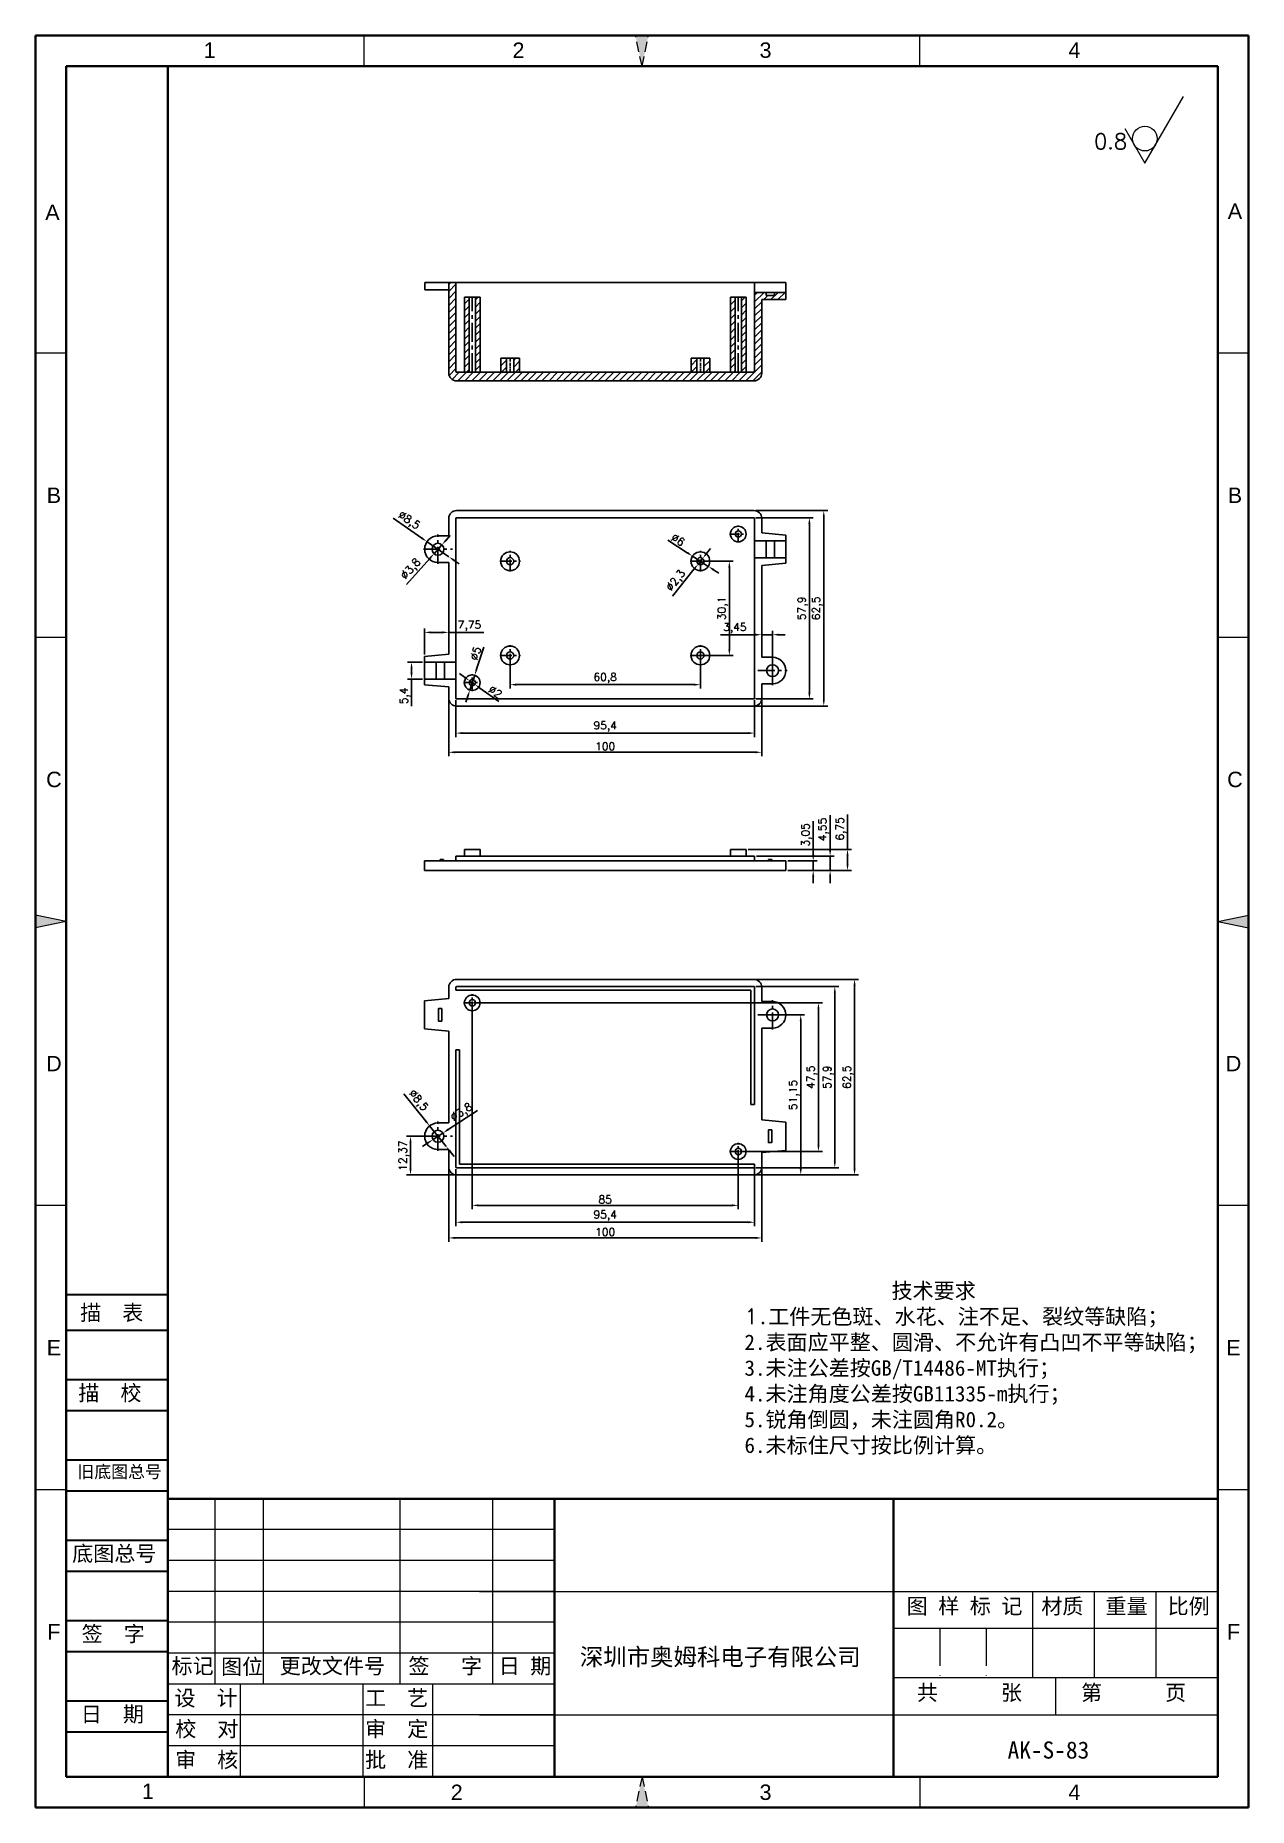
# Model space of a CAD drawing. Header units: millimetres. Extents: x 19115 to 19503, y -471 to 95.
import ezdxf
from ezdxf.enums import TextEntityAlignment as Align

# ---------------------------------------------------------------- set-up
doc = ezdxf.new("R2010")
doc.units = ezdxf.units.MM
for name, pattern in [('ACAD_ISO10W100', [18, 12, -3, 0, -3]), ('CENTER', [50.8, 31.75, -6.35, 6.35, -6.35]), ('HIDDEN2', [4.7625, 3.175, -1.5875])]:
    doc.linetypes.add(name, pattern=pattern)
for name, color, linetype, lineweight in [('dim', 82, 'Continuous', 9), ('图层1', 7, 'ACAD_ISO10W100', 15), ('图层2', 7, 'Continuous', 30), ('图层3', 7, 'Continuous', 15), ('图层4', 7, 'Continuous', 40), ('图层5', 7, 'HIDDEN2', 15), ('细实线', 3, 'Continuous', 18)]:
    doc.layers.add(name, color=color, linetype=linetype, lineweight=lineweight)
doc.layers.add('尺寸线', color=7, linetype='Continuous')
doc.styles.get("Standard").update_dxf_attribs({"font": 'txt', "bigfont": 'gbcbig.shx'})
doc.styles.add('样式 3', font='arial.ttf', dxfattribs={"height": 3.8})
doc.dimstyles.new('ISO-25', dxfattribs={"dimtxt": 2.5, "dimasz": 2.5, "dimexe": 1.25, "dimexo": 0.625, "dimtad": 1, "dimtxsty": 'Standard', "dimcen": 2.5, "dimadec": 0, "dimazin": 0, "dimtfac": 1, "dimtmove": 0, "dimatfit": 3, "dimfxl": 1, "dimarcsym": 0})

# ---------------------------------------------------------------- blocks, each defined once
blk = doc.blocks.new('*D1297')
at = {"layer": 'Defpoints', "color": 0}
for p in [(19254.82, -214.14), (19339.82, -261.64), (19254.82, -278.85)]:
    blk.add_point(p, dxfattribs=at)
at = {"layer": 'dim', "color": 0, "lineweight": -2}
for p, q in [((19254.82, -214.77), (19254.82, -280.1)), ((19339.82, -262.27), (19339.82, -280.1)), ((19337.82, -278.85), (19256.82, -278.85))]:
    blk.add_line(p, q, dxfattribs=at)
at = {"layer": 'dim', "color": 0}
for points in [[(19256.82, -278.52), (19256.82, -279.18), (19254.82, -278.85)], [(19337.82, -278.52), (19337.82, -279.18), (19339.82, -278.85)]]:
    blk.add_solid(points, dxfattribs=at)
at = {"layer": 'dim', "color": 0, "insert": (19297.32, -276.98), "char_height": 2.5, "attachment_point": 5}
blk.add_mtext('85', dxfattribs=at)
blk = doc.blocks.new('*D1298')
at = {"layer": 'Defpoints', "color": 0}
for p in [(19345.02, -265.69), (19249.62, -266.64), (19249.62, -284.24)]:
    blk.add_point(p, dxfattribs=at)
at = {"layer": 'dim', "color": 0, "lineweight": -2}
for p, q in [((19249.62, -267.27), (19249.62, -285.49)), ((19345.02, -266.32), (19345.02, -285.49)), ((19343.02, -284.24), (19251.62, -284.24))]:
    blk.add_line(p, q, dxfattribs=at)
at = {"layer": 'dim', "color": 0}
for points in [[(19251.62, -283.91), (19251.62, -284.58), (19249.62, -284.24)], [(19343.02, -283.91), (19343.02, -284.58), (19345.02, -284.24)]]:
    blk.add_solid(points, dxfattribs=at)
at = {"layer": 'dim', "color": 0, "insert": (19297.32, -282.16), "char_height": 2.5, "attachment_point": 5}
blk.add_mtext('95,4', dxfattribs=at)
blk = doc.blocks.new('*D1299')
at = {"layer": 'Defpoints', "color": 0}
for p in [(19247.32, -266.64), (19347.32, -266.64), (19347.32, -289.25)]:
    blk.add_point(p, dxfattribs=at)
at = {"layer": 'dim', "color": 0, "lineweight": -2}
for p, q in [((19247.32, -267.27), (19247.32, -290.5)), ((19347.32, -267.27), (19347.32, -290.5)), ((19249.32, -289.25), (19345.32, -289.25))]:
    blk.add_line(p, q, dxfattribs=at)
at = {"layer": 'dim', "color": 0}
for points in [[(19249.32, -288.92), (19249.32, -289.59), (19247.32, -289.25)], [(19345.32, -288.92), (19345.32, -289.59), (19347.32, -289.25)]]:
    blk.add_solid(points, dxfattribs=at)
at = {"layer": 'dim', "color": 0, "insert": (19297.32, -287.38), "char_height": 2.5, "attachment_point": 5}
blk.add_mtext('100', dxfattribs=at)
blk = doc.blocks.new('*D1300')
at = {"layer": 'Defpoints', "color": 0}
for p in [(19254.82, -214.14), (19365.45, -214.14), (19339.82, -261.64)]:
    blk.add_point(p, dxfattribs=at)
at = {"layer": 'dim', "color": 0, "lineweight": -2}
for p, q in [((19255.45, -214.14), (19366.7, -214.14)), ((19365.45, -259.64), (19365.45, -216.14)), ((19340.45, -261.64), (19366.7, -261.64))]:
    blk.add_line(p, q, dxfattribs=at)
at = {"layer": 'dim', "color": 0}
for points in [[(19365.11, -216.14), (19365.78, -216.14), (19365.45, -214.14)], [(19365.11, -259.64), (19365.78, -259.64), (19365.45, -261.64)]]:
    blk.add_solid(points, dxfattribs=at)
at = {"layer": 'dim', "color": 0, "insert": (19363.36, -237.89), "char_height": 2.5, "attachment_point": 5, "rotation": 90}
blk.add_mtext('47,5', dxfattribs=at)
blk = doc.blocks.new('*D1301')
at = {"layer": 'Defpoints', "color": 0}
for p in [(19344.82, -208.94), (19370.67, -208.94), (19344.82, -266.84)]:
    blk.add_point(p, dxfattribs=at)
at = {"layer": 'dim', "color": 0, "lineweight": -2}
for p, q in [((19345.45, -208.94), (19371.92, -208.94)), ((19370.67, -264.84), (19370.67, -210.94)), ((19345.45, -266.84), (19371.92, -266.84))]:
    blk.add_line(p, q, dxfattribs=at)
at = {"layer": 'dim', "color": 0}
for points in [[(19370.34, -210.94), (19371, -210.94), (19370.67, -208.94)], [(19370.34, -264.84), (19371, -264.84), (19370.67, -266.84)]]:
    blk.add_solid(points, dxfattribs=at)
at = {"layer": 'dim', "color": 0, "insert": (19368.59, -237.89), "char_height": 2.5, "attachment_point": 5, "rotation": 90}
blk.add_mtext('57,9', dxfattribs=at)
blk = doc.blocks.new('*D1302')
at = {"layer": 'Defpoints', "color": 0}
for p in [(19344.82, -206.64), (19376.98, -206.64), (19344.82, -269.14)]:
    blk.add_point(p, dxfattribs=at)
at = {"layer": 'dim', "color": 0, "lineweight": -2}
for p, q in [((19345.45, -206.64), (19378.23, -206.64)), ((19376.98, -267.14), (19376.98, -208.64)), ((19345.45, -269.14), (19378.23, -269.14))]:
    blk.add_line(p, q, dxfattribs=at)
at = {"layer": 'dim', "color": 0}
for points in [[(19376.65, -208.64), (19377.31, -208.64), (19376.98, -206.64)], [(19376.65, -267.14), (19377.31, -267.14), (19376.98, -269.14)]]:
    blk.add_solid(points, dxfattribs=at)
at = {"layer": 'dim', "color": 0, "insert": (19374.9, -237.89), "char_height": 2.5, "attachment_point": 5, "rotation": 90}
blk.add_mtext('62,5', dxfattribs=at)
blk = doc.blocks.new('*D1303')
at = {"layer": 'Defpoints', "color": 0}
for p in [(19350.77, -217.99), (19359.79, -217.99), (19344.82, -269.14)]:
    blk.add_point(p, dxfattribs=at)
at = {"layer": 'dim', "color": 0, "lineweight": -2}
for p, q in [((19351.4, -217.99), (19361.04, -217.99)), ((19359.79, -267.14), (19359.79, -219.99)), ((19345.45, -269.14), (19361.04, -269.14))]:
    blk.add_line(p, q, dxfattribs=at)
at = {"layer": 'dim', "color": 0}
for points in [[(19359.46, -219.99), (19360.12, -219.99), (19359.79, -217.99)], [(19359.46, -267.14), (19360.12, -267.14), (19359.79, -269.14)]]:
    blk.add_solid(points, dxfattribs=at)
at = {"layer": 'dim', "color": 0, "insert": (19357.71, -243.57), "char_height": 2.5, "attachment_point": 5, "rotation": 90}
blk.add_mtext('51,15', dxfattribs=at)
blk = doc.blocks.new('*D1304')
at = {"layer": 'Defpoints', "color": 0}
for p in [(19235.1, -256.78), (19243.87, -256.78), (19249.82, -269.14)]:
    blk.add_point(p, dxfattribs=at)
at = {"layer": 'dim', "color": 0, "lineweight": -2}
for p, q in [((19243.25, -256.78), (19233.85, -256.78)), ((19235.1, -267.14), (19235.1, -258.78)), ((19249.2, -269.14), (19233.85, -269.14))]:
    blk.add_line(p, q, dxfattribs=at)
at = {"layer": 'dim', "color": 0}
for points in [[(19234.76, -258.78), (19235.43, -258.78), (19235.1, -256.78)], [(19234.76, -267.14), (19235.43, -267.14), (19235.1, -269.14)]]:
    blk.add_solid(points, dxfattribs=at)
at = {"layer": 'dim', "color": 0, "insert": (19233.01, -262.96), "char_height": 2.5, "attachment_point": 5, "rotation": 90}
blk.add_mtext('12,37', dxfattribs=at)
blk = doc.blocks.new('*D1305')
at = {"layer": 'Defpoints', "color": 0}
for p in [(19241.21, -253.46), (19246.54, -260.09)]:
    blk.add_point(p, dxfattribs=at)
at = {"layer": 'dim', "color": 0, "lineweight": -2}
for p, q in [((19232.97, -243.19), (19239.96, -251.9)), ((19246.54, -260.09), (19241.21, -253.46)), ((19247.79, -261.65), (19249.04, -263.21))]:
    blk.add_line(p, q, dxfattribs=at)
at = {"layer": 'dim', "color": 0}
for points in [[(19240.22, -251.69), (19239.7, -252.11), (19241.21, -253.46)], [(19248.05, -261.44), (19247.53, -261.86), (19246.54, -260.09)]]:
    blk.add_solid(points, dxfattribs=at)
at = {"layer": 'dim', "color": 0, "insert": (19237.47, -245.46), "char_height": 2.5, "attachment_point": 5, "rotation": 308.7497}
blk.add_mtext('∅8,5', dxfattribs=at)
blk = doc.blocks.new('*D1306')
at = {"layer": 'Defpoints', "color": 0}
for p in [(19242.29, -257.82), (19245.46, -255.73)]:
    blk.add_point(p, dxfattribs=at)
at = {"layer": 'dim', "color": 0, "lineweight": -2}
for p, q in [((19256.47, -248.51), (19247.14, -254.64)), ((19240.61, -258.92), (19238.94, -260.01)), ((19242.29, -257.82), (19245.46, -255.73))]:
    blk.add_line(p, q, dxfattribs=at)
at = {"layer": 'dim', "color": 0}
for points in [[(19246.95, -254.36), (19247.32, -254.91), (19245.46, -255.73)], [(19240.43, -258.64), (19240.8, -259.19), (19242.29, -257.82)]]:
    blk.add_solid(points, dxfattribs=at)
at = {"layer": 'dim', "color": 0, "insert": (19251.5, -249.28), "char_height": 2.5, "attachment_point": 5, "rotation": 33.2784}
blk.add_mtext('∅3,8', dxfattribs=at)
blk = doc.blocks.new('*D1307')
at = {"layer": 'Defpoints', "color": 0}
for p in [(19355.02, -168.8), (19363.77, -168.8), (19355.02, -171.85)]:
    blk.add_point(p, dxfattribs=at)
at = {"layer": 'dim', "color": 0, "lineweight": -2}
for p, q in [((19363.77, -166.8), (19363.77, -156.05)), ((19355.65, -168.8), (19365.02, -168.8)), ((19363.77, -171.85), (19363.77, -168.8)), ((19355.65, -171.85), (19365.02, -171.85)), ((19363.77, -173.85), (19363.77, -175.85))]:
    blk.add_line(p, q, dxfattribs=at)
at = {"layer": 'dim', "color": 0}
for points in [[(19363.44, -166.8), (19364.11, -166.8), (19363.77, -168.8)], [(19363.44, -173.85), (19364.11, -173.85), (19363.77, -171.85)]]:
    blk.add_solid(points, dxfattribs=at)
at = {"layer": 'dim', "color": 0, "insert": (19361.69, -160.43), "char_height": 2.5, "attachment_point": 5, "rotation": 90}
blk.add_mtext('3,05', dxfattribs=at)
blk = doc.blocks.new('*D1308')
at = {"layer": 'Defpoints', "color": 0}
for p in [(19345.02, -167.3), (19369.18, -167.3), (19355.02, -171.85)]:
    blk.add_point(p, dxfattribs=at)
at = {"layer": 'dim', "color": 0, "lineweight": -2}
for p, q in [((19369.18, -165.3), (19369.18, -154.13)), ((19345.65, -167.3), (19370.43, -167.3)), ((19369.18, -171.85), (19369.18, -167.3)), ((19355.65, -171.85), (19370.43, -171.85)), ((19369.18, -173.85), (19369.18, -175.85))]:
    blk.add_line(p, q, dxfattribs=at)
at = {"layer": 'dim', "color": 0}
for points in [[(19368.84, -165.3), (19369.51, -165.3), (19369.18, -167.3)], [(19368.84, -173.85), (19369.51, -173.85), (19369.18, -171.85)]]:
    blk.add_solid(points, dxfattribs=at)
at = {"layer": 'dim', "color": 0, "insert": (19367.09, -158.72), "char_height": 2.5, "attachment_point": 5, "rotation": 90}
blk.add_mtext('4,55', dxfattribs=at)
blk = doc.blocks.new('*D1309')
at = {"layer": 'Defpoints', "color": 0}
for p in [(19342.32, -165.1), (19374.74, -165.1), (19355.02, -171.85)]:
    blk.add_point(p, dxfattribs=at)
at = {"layer": 'dim', "color": 0, "lineweight": -2}
for p, q in [((19374.74, -165.1), (19374.74, -153.93)), ((19342.95, -165.1), (19375.99, -165.1)), ((19374.74, -169.85), (19374.74, -167.1)), ((19355.65, -171.85), (19375.99, -171.85))]:
    blk.add_line(p, q, dxfattribs=at)
at = {"layer": 'dim', "color": 0}
for points in [[(19374.41, -167.1), (19375.07, -167.1), (19374.74, -165.1)], [(19374.41, -169.85), (19375.07, -169.85), (19374.74, -171.85)]]:
    blk.add_solid(points, dxfattribs=at)
at = {"layer": 'dim', "color": 0, "insert": (19372.66, -158.52), "char_height": 2.5, "attachment_point": 5, "rotation": 90}
blk.add_mtext('6,75', dxfattribs=at)
blk = doc.blocks.new('*D1310')
at = {"layer": 'Defpoints', "color": 0}
for p in [(19266.92, -103.14), (19327.72, -103.14), (19266.92, -112.47)]:
    blk.add_point(p, dxfattribs=at)
at = {"layer": 'dim', "color": 0, "lineweight": -2}
for p, q in [((19266.92, -103.76), (19266.92, -113.72)), ((19327.72, -103.76), (19327.72, -113.72)), ((19325.72, -112.47), (19268.92, -112.47))]:
    blk.add_line(p, q, dxfattribs=at)
at = {"layer": 'dim', "color": 0}
for points in [[(19268.92, -112.14), (19268.92, -112.81), (19266.92, -112.47)], [(19325.72, -112.14), (19325.72, -112.81), (19327.72, -112.47)]]:
    blk.add_solid(points, dxfattribs=at)
at = {"layer": 'dim', "color": 0, "insert": (19297.32, -110.39), "char_height": 2.5, "attachment_point": 5}
blk.add_mtext('60,8', dxfattribs=at)
blk = doc.blocks.new('*D1311')
at = {"layer": 'Defpoints', "color": 0}
for p in [(19327.72, -73.04), (19336.98, -73.04), (19327.72, -103.14)]:
    blk.add_point(p, dxfattribs=at)
at = {"layer": 'dim', "color": 0, "lineweight": -2}
for p, q in [((19328.35, -73.04), (19338.23, -73.04)), ((19336.98, -101.14), (19336.98, -75.04)), ((19328.35, -103.14), (19338.23, -103.14))]:
    blk.add_line(p, q, dxfattribs=at)
at = {"layer": 'dim', "color": 0}
for points in [[(19336.64, -75.04), (19337.31, -75.04), (19336.98, -73.04)], [(19336.64, -101.14), (19337.31, -101.14), (19336.98, -103.14)]]:
    blk.add_solid(points, dxfattribs=at)
at = {"layer": 'dim', "color": 0, "insert": (19334.89, -88.09), "char_height": 2.5, "attachment_point": 5, "rotation": 90}
blk.add_mtext('30,1', dxfattribs=at)
blk = doc.blocks.new('*D1312')
at = {"layer": 'Defpoints', "color": 0}
for p in [(19344.82, -59.14), (19362.55, -59.14), (19344.82, -117.04)]:
    blk.add_point(p, dxfattribs=at)
at = {"layer": 'dim', "color": 0, "lineweight": -2}
for p, q in [((19345.45, -59.14), (19363.8, -59.14)), ((19362.55, -115.04), (19362.55, -61.14)), ((19345.45, -117.04), (19363.8, -117.04))]:
    blk.add_line(p, q, dxfattribs=at)
at = {"layer": 'dim', "color": 0}
for points in [[(19362.21, -61.14), (19362.88, -61.14), (19362.55, -59.14)], [(19362.21, -115.04), (19362.88, -115.04), (19362.55, -117.04)]]:
    blk.add_solid(points, dxfattribs=at)
at = {"layer": 'dim', "color": 0, "insert": (19360.46, -88.09), "char_height": 2.5, "attachment_point": 5, "rotation": 90}
blk.add_mtext('57,9', dxfattribs=at)
blk = doc.blocks.new('*D1313')
at = {"layer": 'Defpoints', "color": 0}
for p in [(19344.82, -56.84), (19367.15, -56.84), (19344.82, -119.34)]:
    blk.add_point(p, dxfattribs=at)
at = {"layer": 'dim', "color": 0, "lineweight": -2}
for p, q in [((19345.45, -56.84), (19368.4, -56.84)), ((19367.15, -117.34), (19367.15, -58.84)), ((19345.45, -119.34), (19368.4, -119.34))]:
    blk.add_line(p, q, dxfattribs=at)
at = {"layer": 'dim', "color": 0}
for points in [[(19366.82, -58.84), (19367.48, -58.84), (19367.15, -56.84)], [(19366.82, -117.34), (19367.48, -117.34), (19367.15, -119.34)]]:
    blk.add_solid(points, dxfattribs=at)
at = {"layer": 'dim', "color": 0, "insert": (19365.07, -88.09), "char_height": 2.5, "attachment_point": 5, "rotation": 90}
blk.add_mtext('62,5', dxfattribs=at)
blk = doc.blocks.new('*D1314')
at = {"layer": 'Defpoints', "color": 0}
for p in [(19249.62, -116.84), (19345.02, -116.84), (19345.02, -127.95)]:
    blk.add_point(p, dxfattribs=at)
at = {"layer": 'dim', "color": 0, "lineweight": -2}
for p, q in [((19249.62, -117.46), (19249.62, -129.2)), ((19345.02, -117.46), (19345.02, -129.2)), ((19251.62, -127.95), (19343.02, -127.95))]:
    blk.add_line(p, q, dxfattribs=at)
at = {"layer": 'dim', "color": 0}
for points in [[(19251.62, -127.62), (19251.62, -128.29), (19249.62, -127.95)], [(19343.02, -127.62), (19343.02, -128.29), (19345.02, -127.95)]]:
    blk.add_solid(points, dxfattribs=at)
at = {"layer": 'dim', "color": 0, "insert": (19297.32, -125.87), "char_height": 2.5, "attachment_point": 5}
blk.add_mtext('95,4', dxfattribs=at)
blk = doc.blocks.new('*D1315')
at = {"layer": 'Defpoints', "color": 0}
for p in [(19247.32, -116.84), (19347.32, -116.84), (19347.32, -134.08)]:
    blk.add_point(p, dxfattribs=at)
at = {"layer": 'dim', "color": 0, "lineweight": -2}
for p, q in [((19247.32, -117.46), (19247.32, -135.33)), ((19347.32, -117.46), (19347.32, -135.33)), ((19249.32, -134.08), (19345.32, -134.08))]:
    blk.add_line(p, q, dxfattribs=at)
at = {"layer": 'dim', "color": 0}
for points in [[(19249.32, -133.75), (19249.32, -134.41), (19247.32, -134.08)], [(19345.32, -133.75), (19345.32, -134.41), (19347.32, -134.08)]]:
    blk.add_solid(points, dxfattribs=at)
at = {"layer": 'dim', "color": 0, "insert": (19297.32, -132.2), "char_height": 2.5, "attachment_point": 5}
blk.add_mtext('100', dxfattribs=at)
blk = doc.blocks.new('*D1316')
at = {"layer": 'Defpoints', "color": 0}
for p in [(19325.21, -71.4), (19330.24, -74.67)]:
    blk.add_point(p, dxfattribs=at)
at = {"layer": 'dim', "color": 0, "lineweight": -2}
for p, q in [((19317.31, -66.28), (19323.53, -70.32)), ((19330.24, -74.67), (19325.21, -71.4)), ((19331.92, -75.76), (19333.6, -76.85))]:
    blk.add_line(p, q, dxfattribs=at)
at = {"layer": 'dim', "color": 0}
for points in [[(19323.71, -70.04), (19323.35, -70.6), (19325.21, -71.4)], [(19332.1, -75.48), (19331.74, -76.04), (19330.24, -74.67)]]:
    blk.add_solid(points, dxfattribs=at)
at = {"layer": 'dim', "color": 0, "insert": (19320.6, -66.18), "char_height": 2.5, "attachment_point": 5, "rotation": 327.04}
blk.add_mtext('∅6', dxfattribs=at)
blk = doc.blocks.new('*D1317')
at = {"layer": 'Defpoints', "color": 0}
for p in [(19328.44, -72.14), (19327.01, -73.94)]:
    blk.add_point(p, dxfattribs=at)
at = {"layer": 'dim', "color": 0, "lineweight": -2}
for p, q in [((19328.44, -72.14), (19327.01, -73.94)), ((19329.69, -70.57), (19330.93, -69.01)), ((19318.81, -84.24), (19325.76, -75.5))]:
    blk.add_line(p, q, dxfattribs=at)
at = {"layer": 'dim', "color": 0}
for points in [[(19329.43, -70.37), (19329.95, -70.78), (19328.44, -72.14)], [(19325.5, -75.29), (19326.02, -75.71), (19327.01, -73.94)]]:
    blk.add_solid(points, dxfattribs=at)
at = {"layer": 'dim', "color": 0, "insert": (19320.03, -79.35), "char_height": 2.5, "attachment_point": 5, "rotation": 51.4644}
blk.add_mtext('∅2,3', dxfattribs=at)
blk = doc.blocks.new('*D1318')
at = {"layer": 'Defpoints', "color": 0}
for p in [(19255.6, -109.46), (19254.05, -114.21)]:
    blk.add_point(p, dxfattribs=at)
at = {"layer": 'dim', "color": 0, "lineweight": -2}
for p, q in [((19258.51, -100.51), (19256.22, -107.56)), ((19254.05, -114.21), (19255.6, -109.46)), ((19253.43, -116.12), (19252.81, -118.02))]:
    blk.add_line(p, q, dxfattribs=at)
at = {"layer": 'dim', "color": 0}
for points in [[(19255.9, -107.45), (19256.53, -107.66), (19255.6, -109.46)], [(19253.12, -116.01), (19253.75, -116.22), (19254.05, -114.21)]]:
    blk.add_solid(points, dxfattribs=at)
at = {"layer": 'dim', "color": 0, "insert": (19255.89, -102.5), "char_height": 2.5, "attachment_point": 5, "rotation": 71.9715}
blk.add_mtext('∅5', dxfattribs=at)
blk = doc.blocks.new('*D1319')
at = {"layer": 'Defpoints', "color": 0}
for p in [(19254.01, -111.26), (19255.64, -112.41)]:
    blk.add_point(p, dxfattribs=at)
at = {"layer": 'dim', "color": 0, "lineweight": -2}
for p, q in [((19252.37, -110.11), (19250.74, -108.96)), ((19254.01, -111.26), (19255.64, -112.41)), ((19263.34, -117.83), (19257.28, -113.56))]:
    blk.add_line(p, q, dxfattribs=at)
at = {"layer": 'dim', "color": 0}
for points in [[(19252.56, -109.84), (19252.18, -110.38), (19254.01, -111.26)], [(19257.47, -113.29), (19257.09, -113.84), (19255.64, -112.41)]]:
    blk.add_solid(points, dxfattribs=at)
at = {"layer": 'dim', "color": 0, "insert": (19262.21, -114.74), "char_height": 2.5, "attachment_point": 5, "rotation": 324.8644}
blk.add_mtext('∅2', dxfattribs=at)
blk = doc.blocks.new('*D1320')
at = {"layer": 'Defpoints', "color": 0}
for p in [(19247.32, -95.77), (19239.57, -103.49), (19247.32, -102.75)]:
    blk.add_point(p, dxfattribs=at)
at = {"layer": 'dim', "color": 0, "lineweight": -2}
for p, q in [((19239.57, -102.86), (19239.57, -94.52)), ((19241.57, -95.77), (19245.32, -95.77)), ((19247.32, -102.13), (19247.32, -94.52)), ((19247.32, -95.77), (19258.49, -95.77))]:
    blk.add_line(p, q, dxfattribs=at)
at = {"layer": 'dim', "color": 0}
for points in [[(19241.57, -95.44), (19241.57, -96.1), (19239.57, -95.77)], [(19245.32, -95.44), (19245.32, -96.1), (19247.32, -95.77)]]:
    blk.add_solid(points, dxfattribs=at)
at = {"layer": 'dim', "color": 0, "insert": (19253.91, -93.69), "char_height": 2.5, "attachment_point": 5}
blk.add_mtext('7,75', dxfattribs=at)
blk = doc.blocks.new('*D1321')
at = {"layer": 'Defpoints', "color": 0}
for p in [(19239.57, -105.29), (19235.42, -110.69), (19239.57, -110.69)]:
    blk.add_point(p, dxfattribs=at)
at = {"layer": 'dim', "color": 0, "lineweight": -2}
for p, q in [((19238.95, -105.29), (19234.17, -105.29)), ((19235.42, -107.29), (19235.42, -108.69)), ((19238.95, -110.69), (19234.17, -110.69)), ((19235.42, -110.69), (19235.42, -119.35))]:
    blk.add_line(p, q, dxfattribs=at)
at = {"layer": 'dim', "color": 0}
for points in [[(19235.09, -107.29), (19235.76, -107.29), (19235.42, -105.29)], [(19235.09, -108.69), (19235.76, -108.69), (19235.42, -110.69)]]:
    blk.add_solid(points, dxfattribs=at)
at = {"layer": 'dim', "color": 0, "insert": (19233.34, -116.02), "char_height": 2.5, "attachment_point": 5, "rotation": 90}
blk.add_mtext('5,4', dxfattribs=at)
blk = doc.blocks.new('*D1322')
at = {"layer": 'Defpoints', "color": 0}
for p in [(19347.32, -96.52), (19347.32, -103.74), (19350.77, -107.99)]:
    blk.add_point(p, dxfattribs=at)
at = {"layer": 'dim', "color": 0, "lineweight": -2}
for p, q in [((19347.32, -103.11), (19347.32, -95.27)), ((19350.77, -107.36), (19350.77, -95.27)), ((19345.32, -96.52), (19334.16, -96.52)), ((19350.77, -96.52), (19347.32, -96.52)), ((19352.77, -96.52), (19354.77, -96.52))]:
    blk.add_line(p, q, dxfattribs=at)
at = {"layer": 'dim', "color": 0}
for points in [[(19345.32, -96.18), (19345.32, -96.85), (19347.32, -96.52)], [(19352.77, -96.18), (19352.77, -96.85), (19350.77, -96.52)]]:
    blk.add_solid(points, dxfattribs=at)
at = {"layer": 'dim', "color": 0, "insert": (19338.74, -94.43), "char_height": 2.5, "attachment_point": 5}
blk.add_mtext('3,45', dxfattribs=at)
blk = doc.blocks.new('*D1323')
at = {"layer": 'Defpoints', "color": 0}
for p in [(19240.38, -66.79), (19247.37, -71.62)]:
    blk.add_point(p, dxfattribs=at)
at = {"layer": 'dim', "color": 0, "lineweight": -2}
for p, q in [((19229.55, -59.3), (19238.73, -65.65)), ((19247.37, -71.62), (19240.38, -66.79)), ((19249.02, -72.76), (19250.66, -73.9))]:
    blk.add_line(p, q, dxfattribs=at)
at = {"layer": 'dim', "color": 0}
for points in [[(19238.92, -65.38), (19238.54, -65.92), (19240.38, -66.79)], [(19249.21, -72.48), (19248.83, -73.03), (19247.37, -71.62)]]:
    blk.add_solid(points, dxfattribs=at)
at = {"layer": 'dim', "color": 0, "insert": (19234.5, -60.19), "char_height": 2.5, "attachment_point": 5, "rotation": 325.3444}
blk.add_mtext('∅8,5', dxfattribs=at)
blk = doc.blocks.new('*D1324')
at = {"layer": 'Defpoints', "color": 0}
for p in [(19245.14, -67.79), (19242.61, -70.62)]:
    blk.add_point(p, dxfattribs=at)
at = {"layer": 'dim', "color": 0, "lineweight": -2}
for p, q in [((19245.14, -67.79), (19242.61, -70.62)), ((19246.47, -66.29), (19247.8, -64.8)), ((19233.85, -80.45), (19241.28, -72.12))]:
    blk.add_line(p, q, dxfattribs=at)
at = {"layer": 'dim', "color": 0}
for points in [[(19246.22, -66.07), (19246.72, -66.52), (19245.14, -67.79)], [(19241.03, -71.89), (19241.53, -72.34), (19242.61, -70.62)]]:
    blk.add_solid(points, dxfattribs=at)
at = {"layer": 'dim', "color": 0, "insert": (19235.34, -75.64), "char_height": 2.5, "attachment_point": 5, "rotation": 48.2726}
blk.add_mtext('∅3,8', dxfattribs=at)

msp = doc.modelspace()

# ---------------------------------------------------------------- hatches: boundary and pattern name
h = msp.add_hatch()
h.set_pattern_fill('ANSI31', color=8, scale=0.5, style=0)
h.set_pattern_definition([(45, (109.7044, 250.4431), (-1.12253202, 1.12253202), [])])
h.paths.add_polyline_path([(19347.325, 10.575), (19355.075, 10.575), (19355.075, 12.875), (19351.4, 12.875), (19351.4, 11.875), (19348.7, 11.875), (19348.7, 12.875), (19345.025, 12.875), (19345.025, -12.475, -0.4142136), (19344.825, -12.675), (19249.825, -12.675, -0.4142136), (19249.625, -12.475), (19249.625, 16.075), (19247.325, 16.075), (19247.325, -12.925, 0.4142136), (19249.825, -15.425), (19344.825, -15.425, 0.4142136), (19347.325, -12.925)])
h.paths.add_polyline_path([(19257.325, 11.325), (19255.825, 11.325), (19255.825, -12.675), (19257.325, -12.675)], flags=17)
h.paths.add_polyline_path([(19253.825, 11.325), (19252.325, 11.325), (19252.325, -12.675), (19253.825, -12.675)], flags=17)
h.paths.add_polyline_path([(19269.925, -8.175), (19268.075, -8.175), (19268.075, -12.675), (19269.925, -12.675)], flags=17)
h.paths.add_polyline_path([(19265.775, -8.175), (19263.925, -8.175), (19263.925, -12.675), (19265.775, -12.675)], flags=17)
h.paths.add_polyline_path([(19330.725, -8.175), (19328.875, -8.175), (19328.875, -12.675), (19330.725, -12.675)], flags=17)
h.paths.add_polyline_path([(19326.575, -8.175), (19324.725, -8.175), (19324.725, -12.675), (19326.575, -12.675)], flags=17)
h.paths.add_polyline_path([(19342.325, 11.325), (19340.825, 11.325), (19340.825, -12.675), (19342.325, -12.675)], flags=17)
h.paths.add_polyline_path([(19338.825, 11.325), (19337.325, 11.325), (19337.325, -12.675), (19338.825, -12.675)], flags=17)
at = {"layer": '图层1'}
for points in [[(19125.125, -188.15), (19115.257, -186.119), (19115.257, -190.181)], [(19493.007, -188.15), (19502.875, -186.119), (19502.875, -190.181)]]:
    msp.add_hatch(color=0, dxfattribs=at).paths.add_polyline_path(points)
at = {"layer": '图层5'}
for points in [[(19309.066, 85.097), (19307.035, 94.965), (19311.097, 94.965)], [(19309.066, -461.397), (19307.035, -471.265), (19311.097, -471.265)]]:
    msp.add_hatch(color=0, dxfattribs=at).paths.add_polyline_path(points)

# ---------------------------------------------------------------- linework, layer by layer
for p, q in [((19247.325, 16.075), (19239.625, 16.075)), ((19239.625, 16.075), (19239.625, 13.675)), ((19239.625, 13.675), (19247.325, 13.675)), ((19247.325, -12.925), (19247.325, 16.075)), ((19247.325, 16.075), (19347.325, 16.075)), ((19249.625, -12.475), (19249.625, 16.075)), ((19252.325, -12.675), (19252.325, 11.325)), ((19257.325, 11.325), (19252.325, 11.325)), ((19253.825, -12.675), (19253.825, 11.325)), ((19255.825, -12.675), (19255.825, 11.325)), ((19257.325, -12.675), (19257.325, 11.325)), ((19337.325, -12.675), (19337.325, 11.325)), ((19342.325, 11.325), (19337.325, 11.325)), ((19338.825, -12.675), (19338.825, 11.325)), ((19340.825, -12.675), (19340.825, 11.325)), ((19342.325, -12.675), (19342.325, 11.325)), ((19345.025, -12.475), (19345.025, 16.075)), ((19345.025, 12.875), (19355.075, 12.875)), ((19347.325, 16.075), (19355.075, 16.075)), ((19348.7, 11.875), (19348.7, 12.875)), ((19351.4, 11.875), (19348.7, 11.875)), ((19351.4, 12.875), (19351.4, 11.875)), ((19355.075, 16.075), (19355.075, 10.575)), ((19347.325, 10.575), (19347.325, -12.925)), ((19355.075, 10.575), (19347.325, 10.575)), ((19263.925, -12.675), (19263.925, -8.175)), ((19269.925, -8.175), (19263.925, -8.175)), ((19265.775, -12.675), (19265.775, -8.175)), ((19268.075, -12.675), (19268.075, -8.175)), ((19269.925, -12.675), (19269.925, -8.175)), ((19324.725, -12.675), (19324.725, -8.175)), ((19330.725, -8.175), (19324.725, -8.175)), ((19326.575, -12.675), (19326.575, -8.175)), ((19328.875, -12.675), (19328.875, -8.175)), ((19330.725, -12.675), (19330.725, -8.175)), ((19249.825, -12.675), (19344.825, -12.675)), ((19344.825, -15.425), (19249.825, -15.425)), ((19247.325, -59.337), (19247.325, -64.955)), ((19249.625, -59.337), (19249.625, -116.837)), ((19344.825, -56.837), (19249.825, -56.837)), ((19344.825, -59.137), (19249.825, -59.137)), ((19345.025, -116.837), (19345.025, -59.337)), ((19347.325, -63.972), (19347.325, -59.337)), ((19247.325, -64.955), (19243.875, -64.955)), ((19345.025, -63.755), (19345.025, -74.655)), ((19345.025, -66.287), (19345.025, -71.687)), ((19345.025, -66.505), (19355.075, -66.505)), ((19347.325, -63.972), (19355.075, -64.705)), ((19348.7, -66.505), (19348.7, -71.905)), ((19351.4, -66.505), (19351.4, -71.905)), ((19355.075, -64.705), (19355.075, -73.705)), ((19247.325, -73.455), (19243.875, -73.455)), ((19247.325, -73.455), (19247.325, -102.755)), ((19345.025, -71.905), (19355.075, -71.905)), ((19347.325, -74.437), (19355.075, -73.705)), ((19347.325, -103.737), (19347.325, -74.437)), ((19247.325, -102.755), (19239.575, -103.487)), ((19239.575, -112.487), (19239.575, -103.487)), ((19249.625, -105.287), (19239.575, -105.287)), ((19243.25, -110.687), (19243.25, -105.287)), ((19245.95, -110.687), (19245.95, -105.287)), ((19345.025, -103.737), (19345.025, -112.237)), ((19347.325, -103.737), (19350.775, -103.737)), ((19249.625, -110.687), (19239.575, -110.687)), ((19247.325, -113.22), (19239.575, -112.487)), ((19247.325, -113.22), (19247.325, -116.837)), ((19347.325, -116.837), (19347.325, -112.237)), ((19347.325, -112.237), (19350.775, -112.237)), ((19249.825, -117.037), (19344.825, -117.037)), ((19249.825, -119.337), (19344.825, -119.337)), ((19239.575, -171.851), (19239.575, -168.801)), ((19239.575, -168.801), (19355.025, -168.801)), ((19244.541, -168.301), (19244.541, -168.801)), ((19245.602, -168.301), (19244.541, -168.301)), ((19245.602, -168.801), (19245.602, -168.301)), ((19345.025, -167.301), (19249.625, -167.301)), ((19249.625, -167.301), (19249.625, -168.801)), ((19252.325, -167.301), (19252.325, -165.101)), ((19252.325, -165.101), (19257.325, -165.101)), ((19257.325, -167.301), (19257.325, -165.101)), ((19337.325, -167.301), (19337.325, -165.101)), ((19337.325, -165.101), (19342.325, -165.101)), ((19342.325, -167.301), (19342.325, -165.101)), ((19345.025, -168.801), (19345.025, -167.301)), ((19349.46, -168.301), (19349.46, -168.801)), ((19350.521, -168.301), (19349.46, -168.301)), ((19350.521, -168.801), (19350.521, -168.301)), ((19355.025, -168.801), (19355.025, -171.851)), ((19355.025, -171.851), (19239.575, -171.851)), ((19247.325, -212.76), (19247.325, -209.143)), ((19249.625, -210.093), (19249.625, -209.143)), ((19249.825, -206.643), (19344.825, -206.643)), ((19249.825, -208.943), (19344.825, -208.943)), ((19345.025, -209.143), (19345.025, -246.643)), ((19347.325, -209.143), (19347.325, -213.743)), ((19247.325, -212.76), (19239.575, -213.493)), ((19239.575, -213.493), (19239.575, -222.493)), ((19249.625, -210.093), (19343.875, -210.093)), ((19343.875, -246.643), (19343.875, -210.093)), ((19345.025, -222.243), (19345.025, -213.743)), ((19347.325, -213.743), (19350.775, -213.743)), ((19247.325, -223.225), (19239.575, -222.493)), ((19247.325, -252.525), (19247.325, -223.225)), ((19347.325, -222.243), (19347.325, -251.543)), ((19347.325, -222.243), (19350.775, -222.243)), ((19249.625, -266.643), (19249.625, -229.143)), ((19249.625, -229.143), (19250.775, -229.143)), ((19250.775, -265.693), (19250.775, -229.143)), ((19345.025, -246.643), (19343.875, -246.643)), ((19247.325, -252.525), (19243.875, -252.525)), ((19347.325, -251.543), (19355.075, -252.275)), ((19355.075, -261.275), (19355.075, -252.275)), ((19247.325, -261.025), (19243.875, -261.025)), ((19247.325, -266.643), (19247.325, -261.025)), ((19345.025, -265.693), (19250.775, -265.693)), ((19345.025, -265.693), (19345.025, -266.643)), ((19347.325, -262.008), (19355.075, -261.275)), ((19347.325, -262.008), (19347.325, -266.643)), ((19344.825, -266.843), (19249.825, -266.843)), ((19344.825, -269.143), (19249.825, -269.143))]:
    msp.add_line(p, q)
at = {"color": 1, "linetype": 'CENTER', "ltscale": 0.192}
for p, q in [((19254.825, -12.675), (19254.825, 11.325)), ((19339.825, -12.675), (19339.825, 11.325))]:
    msp.add_line(p, q, dxfattribs=at)
at = {"color": 1, "linetype": 'CENTER', "ltscale": 0.036}
for p, q in [((19266.925, -12.675), (19266.925, -8.175)), ((19327.725, -12.675), (19327.725, -8.175))]:
    msp.add_line(p, q, dxfattribs=at)
at = {"color": 1, "linetype": 'CENTER', "ltscale": 0.1}
for p, q in [((19339.825, -67.087), (19339.825, -61.587)), ((19337.075, -64.337), (19342.575, -64.337)), ((19252.075, -111.837), (19257.575, -111.837)), ((19254.825, -114.587), (19254.825, -109.087)), ((19252.075, -214.143), (19257.575, -214.143)), ((19254.825, -216.893), (19254.825, -211.393)), ((19339.825, -264.393), (19339.825, -258.893)), ((19337.075, -261.643), (19342.575, -261.643))]:
    msp.add_line(p, q, dxfattribs=at)
at = {"color": 1, "linetype": 'CENTER', "ltscale": 0.17}
for p, q in [((19243.875, -73.88), (19243.875, -64.53)), ((19239.2, -69.205), (19248.55, -69.205)), ((19350.775, -112.662), (19350.775, -103.312)), ((19346.1, -107.987), (19355.45, -107.987)), ((19350.775, -222.668), (19350.775, -213.318)), ((19346.1, -217.993), (19355.45, -217.993)), ((19243.875, -261.45), (19243.875, -252.1)), ((19239.2, -256.775), (19248.55, -256.775))]:
    msp.add_line(p, q, dxfattribs=at)
at = {"color": 1, "linetype": 'CENTER', "ltscale": 0.12}
for p, q in [((19263.625, -73.037), (19270.225, -73.037)), ((19266.925, -76.337), (19266.925, -69.737)), ((19324.425, -73.037), (19331.025, -73.037)), ((19327.725, -76.337), (19327.725, -69.737)), ((19266.925, -106.437), (19266.925, -99.837)), ((19327.725, -106.437), (19327.725, -99.837)), ((19263.625, -103.137), (19270.225, -103.137)), ((19324.425, -103.137), (19331.025, -103.137))]:
    msp.add_line(p, q, dxfattribs=at)
at = {"color": 1, "linetype": 'CENTER', "ltscale": 0.046}
for p, q in [((19327.725, -104.402), (19327.725, -101.872)), ((19326.46, -103.137), (19328.99, -103.137))]:
    msp.add_line(p, q, dxfattribs=at)
for points in [[(19245.071, -215.957), (19244.01, -215.957), (19244.01, -219.99), (19245.071, -219.99)], [(19350.521, -254.74), (19349.46, -254.74), (19349.46, -258.773), (19350.521, -258.773)]]:
    msp.add_lwpolyline(points, close=True)
for centre, radius in [((19339.825, -64.337), 2.5), ((19243.875, -69.205), 1.9), ((19339.825, -64.337), 1), ((19266.925, -73.037), 3), ((19266.925, -73.037), 1.15), ((19327.725, -73.037), 3), ((19327.725, -73.037), 1.15), ((19266.925, -103.137), 3), ((19327.725, -103.137), 3), ((19266.925, -103.137), 1.15), ((19327.725, -103.137), 1.15), ((19350.775, -107.987), 1.9), ((19254.825, -111.837), 2.5), ((19254.825, -111.837), 1), ((19254.825, -214.143), 2.5), ((19254.825, -214.143), 1), ((19350.775, -217.993), 1.9), ((19243.875, -256.775), 1.9), ((19339.825, -261.643), 2.5), ((19339.825, -261.643), 1)]:
    msp.add_circle(centre, radius)
for centre, radius, start, end in [((19249.825, -12.925), 2.5, 180, 270), ((19249.825, -12.475), 0.2, 180, 270), ((19344.825, -12.475), 0.2, 270, 0), ((19344.825, -12.925), 2.5, 270, 0), ((19249.825, -59.337), 2.5, 90, 180), ((19249.825, -59.337), 0.2, 90, 180), ((19344.825, -59.337), 2.5, 0, 90), ((19344.825, -59.337), 0.2, 0, 90), ((19243.875, -69.205), 4.25, 90, 270), ((19350.775, -107.987), 4.25, 270, 90), ((19249.825, -116.837), 2.5, 180, 270), ((19249.825, -116.837), 0.2, 180, 270), ((19344.825, -116.837), 2.5, 270, 0), ((19344.825, -116.837), 0.2, 270, 0), ((19249.825, -209.143), 2.5, 90, 180), ((19249.825, -209.143), 0.2, 90, 180), ((19344.825, -209.143), 2.5, 0, 90), ((19344.825, -209.143), 0.2, 0, 90), ((19350.775, -217.993), 4.25, 270, 90), ((19243.875, -256.775), 4.25, 90, 270), ((19249.825, -266.643), 2.5, 180, 270), ((19249.825, -266.643), 0.2, 180, 270), ((19344.825, -266.643), 2.5, 270, 0), ((19344.825, -266.643), 0.2, 270, 0)]:
    msp.add_arc(centre, radius, start, end)
at = {"layer": '图层1', "color": 0}
for p, q in [((19220.253, 85.097), (19220.253, 94.965)), ((19397.878, 85.097), (19397.878, 94.965)), ((19125.125, -6.577), (19115.257, -6.577)), ((19502.875, -6.577), (19493.007, -6.577)), ((19125.125, -97.364), (19115.257, -97.364)), ((19502.875, -97.364), (19493.007, -97.364)), ((19125.125, -188.15), (19115.257, -186.119)), ((19493.007, -188.15), (19502.875, -186.119)), ((19125.125, -188.15), (19115.257, -190.181)), ((19493.007, -188.15), (19502.875, -190.181)), ((19125.125, -278.936), (19115.257, -278.936)), ((19502.875, -278.936), (19493.007, -278.936)), ((19125.125, -369.723), (19115.257, -369.723)), ((19502.875, -369.723), (19493.007, -369.723)), ((19404.194, -414.03), (19404.194, -429.819)), ((19418.996, -414.03), (19418.996, -429.819)), ((19188.173, -431.793), (19188.173, -421.925)), ((19188.173, -431.793), (19188.173, -421.925))]:
    msp.add_line(p, q, dxfattribs=at)
at = {"layer": '图层2', "color": 0}
for p, q in [((19157.515, -307.455), (19125.125, -307.455)), ((19157.515, -318.844), (19125.125, -318.844)), ((19157.515, -318.844), (19140.309, -318.844)), ((19157.515, -334.633), (19125.125, -334.633)), ((19157.515, -344.501), (19125.125, -344.501)), ((19157.515, -344.501), (19140.309, -344.501)), ((19157.515, -344.501), (19140.309, -344.501)), ((19157.515, -360.29), (19125.125, -360.29)), ((19157.515, -370.158), (19125.125, -370.158)), ((19157.515, -370.158), (19140.309, -370.158)), ((19157.515, -385.947), (19125.125, -385.947)), ((19157.515, -395.815), (19125.125, -395.815)), ((19157.515, -395.815), (19140.309, -395.815)), ((19157.515, -411.604), (19125.125, -411.604)), ((19157.515, -421.472), (19125.125, -421.472)), ((19157.515, -421.472), (19140.309, -421.472)), ((19157.515, -437.261), (19125.125, -437.261)), ((19157.515, -447.129), (19125.125, -447.129))]:
    msp.add_line(p, q, dxfattribs=at)
at = {"layer": '图层3', "color": 0}
for p, q in [((19172.692, -431.793), (19172.692, -372.584)), ((19188.173, -421.925), (19188.173, -372.584)), ((19231.814, -431.675), (19231.814, -372.584)), ((19261.418, -431.648), (19261.418, -372.584)), ((19281.154, -382.452), (19157.515, -382.452)), ((19281.154, -392.32), (19157.515, -392.32)), ((19281.154, -392.32), (19157.515, -392.32)), ((19281.154, -402.189), (19157.515, -402.189)), ((19257.187, -402.189), (19493.007, -402.189)), ((19433.798, -402.189), (19433.798, -429.819)), ((19453.534, -402.189), (19453.534, -429.819)), ((19473.271, -402.189), (19473.271, -429.819)), ((19281.154, -412.057), (19157.515, -412.057)), ((19493.007, -414.03), (19389.392, -414.03)), ((19433.798, -414.03), (19433.798, -429.819)), ((19281.154, -421.925), (19157.515, -421.925)), ((19493.007, -429.819), (19389.392, -429.819)), ((19441.199, -429.819), (19441.199, -441.661)), ((19281.154, -431.793), (19157.515, -431.793)), ((19180.824, -461.397), (19180.824, -431.793)), ((19219.928, -461.397), (19219.928, -431.675)), ((19242.183, -461.28), (19242.183, -431.675)), ((19157.515, -447.129), (19157.235, -447.129)), ((19281.154, -441.661), (19157.515, -441.661)), ((19281.154, -441.661), (19158.051, -441.661)), ((19257.187, -441.661), (19493.007, -441.661)), ((19281.154, -451.529), (19157.515, -451.529)), ((19220.253, -461.397), (19220.253, -471.265)), ((19397.878, -461.397), (19397.878, -471.265)), ((19397.878, -461.397), (19397.878, -471.265))]:
    msp.add_line(p, q, dxfattribs=at)
at = {"layer": '图层4', "color": 0}
for p, q in [((19157.515, -461.397), (19157.515, 85.097)), ((19157.515, -372.584), (19157.515, -461.397)), ((19493.007, -372.584), (19157.515, -372.584)), ((19344.526, -372.584), (19166.901, -372.584)), ((19281.154, -461.397), (19281.154, -372.584)), ((19389.392, -461.397), (19389.392, -372.584)), ((19157.515, -414.03), (19157.515, -461.397))]:
    msp.add_line(p, q, dxfattribs=at)
at = {"layer": '图层5', "color": 0}
for p, q in [((19309.066, 85.097), (19307.035, 94.965)), ((19309.066, 85.097), (19311.097, 94.965)), ((19281.154, -431.793), (19157.515, -431.793)), ((19309.066, -461.397), (19307.035, -471.265)), ((19309.066, -461.397), (19311.097, -471.265))]:
    msp.add_line(p, q, dxfattribs=at)
at = {"layer": '尺寸线', "color": 0, "lineweight": 40}
for p, q in [((19115.257, 94.965), (19502.875, 94.965)), ((19115.257, 94.965), (19115.257, -471.265)), ((19502.875, 94.965), (19502.875, -471.265)), ((19125.125, 85.097), (19493.007, 85.097)), ((19125.125, 85.097), (19125.125, -461.397)), ((19493.007, 85.097), (19493.007, -461.397)), ((19125.125, -461.397), (19493.007, -461.397)), ((19115.257, -471.265), (19502.875, -471.265))]:
    msp.add_line(p, q, dxfattribs=at)
at = {"layer": '细实线', "color": 0}
for p, q in [((19469.737, 54.109), (19482.072, 75.473)), ((19463.313, 65.236), (19469.737, 54.109))]:
    msp.add_line(p, q, dxfattribs=at)
msp.add_circle((19469.737, 62.003), 3.947, dxfattribs=at)

# ---------------------------------------------------------------- texts
at = {"layer": '图层1', "color": 0, "style": '样式 3'}
for s, p in [('B', (19121.161, -51.97)), ('B', (19498.527, -51.97)), ('C', (19121.161, -142.757)), ('C', (19498.527, -142.757)), ('D', (19121.161, -233.543)), ('D', (19498.064, -233.543)), ('E', (19121.161, -324.329)), ('E', (19498.064, -324.329)), ('F', (19121.161, -415.116)), ('F', (19498.064, -415.116))]:
    msp.add_text(s, height=4.934, dxfattribs=at).set_placement(p, align=Align.MIDDLE)
at = {"layer": '图层1', "color": 0, "attachment_point": 1}
for s, insert, char_height, width in [('{\\fSimSun|b0|i0|c134|p2;图 样 标 记}', (19393.63, -404.428), 4.93404, 61.21427), ('{\\fSimSun|b0|i0|c134|p2;材质 }', (19436.664, -404.448), 4.93404, 41.15049), ('{\\fSimSun|b0|i0|c134|p2;标记}', (19158.726, -423.562), 4.93404, 13.81531), ('{\\fSimSun|b0|i0|c134|p2;图位}', (19174.571, -423.761), 4.93404, 13.81531), ('{\\fSimSun|b0|i0|c134|p2;更改文件号}', (19193.304, -423.562), 4.93404, 41.15049), ('{\\fSimSun|b0|i0|c134|p2;深圳市奥姆科电子有限公司}', (19289.205, -420.369), 5.48227, 103.58914), ('{\\fSimSun|b0|i0|c134|p2;审  核}', (19159.887, -453.539), 4.93404, 40.01171), ('{\\fSimSun|b0|i0|c134|p2;批  准}', (19220.589, -453.539), 4.93404, 41.15049), ('{\\fSimSun|b0|i0|c134|p2;AK-S-83}', (19425.879, -450.142), 5.48227, 68.01585)]:
    msp.add_mtext(s, dxfattribs=dict(at, insert=insert, char_height=char_height, width=width))
at = {"layer": '图层2', "color": 0, "attachment_point": 1}
for s, insert, char_height, width in [('{\\fSimSun|b0|i0|c134|p2;描\\fSimSun|b0|i0|c0|p2;  \\fSimSun|b0|i0|c134|p2;表}', (19129.535, -310.67), 4.93398, 55.28863), ('{\\fSimSun|b0|i0|c134|p2;描\\fSimSun|b0|i0|c0|p2;  \\fSimSun|b0|i0|c134|p2;校}', (19128.973, -336.327), 4.93398, 55.28863), ('{\\fSimSun|b0|i0|c134|p2;旧底图总号}', (19128.695, -361.984), 3.94723, 55.28863), ('{\\fSimSun|b0|i0|c134|p2;底图总号}', (19126.984, -387.64), 4.93398, 55.28863), ('{\\fSimSun|b0|i0|c134|p2;重量 }', (19457.15, -404.448), 4.93404, 41.15049), ('{\\fSimSun|b0|i0|c134|p2;比例 }', (19477.001, -404.448), 4.93404, 41.15049), ('{\\fSimSun|b0|i0|c134|p2;签\\fSimSun|b0|i0|c0|p2;  \\fSimSun|b0|i0|c134|p2;字}', (19130.04, -413.297), 4.93398, 55.28863), ('{\\fSimSun|b0|i0|c134|p2;签   字}', (19234.448, -423.562), 4.93404, 41.15049), ('{\\fSimSun|b0|i0|c134|p2;日 期}', (19263.271, -423.562), 4.93404, 41.15049), ('{\\fSimSun|b0|i0|c134|p2;设  计}', (19159.696, -433.803), 4.93404, 38.2467), ('{\\fSimSun|b0|i0|c134|p2;工  艺}', (19220.589, -433.803), 4.93404, 41.15049), ('{\\fSimSun|b0|i0|c134|p2;共      张}', (19396.882, -432.059), 4.93404, 54.59059), ('{\\fSimSun|b0|i0|c134|p2;第      页}', (19449.346, -432.059), 4.93404, 50.67081), ('{\\fSimSun|b0|i0|c134|p2;日\\fSimSun|b0|i0|c0|p2;  \\fSimSun|b0|i0|c134|p2;期}', (19129.759, -438.954), 4.93398, 55.28863), ('{\\fSimSun|b0|i0|c134|p2;校  对}', (19159.933, -443.671), 4.93404, 35.77534), ('{\\fSimSun|b0|i0|c134|p2;审  定}', (19220.589, -443.671), 4.93404, 41.15049)]:
    msp.add_mtext(s, dxfattribs=dict(at, insert=insert, char_height=char_height, width=width))
at = {"layer": '图层3', "color": 0, "insert": (19341.809, -303.677), "char_height": 4.93404, "width": 233.69754, "attachment_point": 1}
msp.add_mtext('{\\fSimSun|b0|i0|c134|p54;              技术要求\\P}1{\\fSimSun|b0|i0|c134|p54;.工件无色斑、水花、注不足、裂纹等缺陷；\\P2.表面应平整、圆滑、不允许有凸凹不平等缺陷；\\P3.未注公差按GB/T14486-MT执行；\\P4.未注角度公差按GB11335-m执行；\\P5.锐角倒圆，未注圆角R0.2。}\\P{\\fSimSun|b0|i0|c134|p2;6.未标住尺寸按比例计算。}', dxfattribs=at)
at = {"layer": '图层5', "color": 0, "style": '样式 3'}
for s, p in [('1', (19170.913, 90.27)), ('2', (19269.593, 90.27)), ('3', (19348.538, 90.27)), ('4', (19447.219, 90.27)), ('A', (19120.682, 38.456)), ('A', (19498.527, 38.816)), ('1', (19151.176, -466.073)), ('2', (19249.857, -466.367)), ('3', (19348.538, -466.367)), ('4', (19447.219, -466.367))]:
    msp.add_text(s, height=4.934, dxfattribs=at).set_placement(p, align=Align.MIDDLE)
at = {"layer": '细实线', "color": 0, "insert": (19453.512, 63.582), "char_height": 4.934, "width": 18.42099, "attachment_point": 1}
msp.add_mtext('0.8', dxfattribs=at)

# ---------------------------------------------------------------- dimensions: what is measured, and where the dimension line sits
at = {"layer": 'dim'}
for p1, p2, picture, middle in [((19247.371, -71.621), (19240.379, -66.788), '*D1323', (19234.503, -60.193)), ((19245.14, -67.787), (19242.61, -70.623), '*D1324', (19235.343, -75.642)), ((19330.242, -74.669), (19325.208, -71.405), '*D1316', (19320.599, -66.182)), ((19328.441, -72.138), (19327.009, -73.937), '*D1317', (19320.031, -79.353)), ((19254.051, -114.214), (19255.599, -109.46), '*D1318', (19255.892, -102.501)), ((19254.007, -111.262), (19255.643, -112.413), '*D1319', (19262.208, -114.74)), ((19246.535, -260.09), (19241.215, -253.461), '*D1305', (19237.467, -245.463)), ((19242.287, -257.818), (19245.463, -255.733), '*D1306', (19251.496, -249.281))]:
    dim = msp.add_diameter_dim_2p(p1=p1, p2=p2, dimstyle='ISO-25', override={"dimasz": 2}, dxfattribs=at)
    dim.commit()
    dim.dimension.update_dxf_attribs({"geometry": picture, "text_midpoint": middle})
for base, p1, p2, picture, middle in [((19367.149, -56.837), (19344.825, -119.337), (19344.825, -56.837), '*D1313', (19365.065, -88.087)), ((19362.545, -59.137), (19344.825, -117.037), (19344.825, -59.137), '*D1312', (19360.462, -88.087)), ((19336.976, -73.037), (19327.725, -103.137), (19327.725, -73.037), '*D1311', (19334.893, -88.087)), ((19235.423, -110.687), (19239.575, -105.287), (19239.575, -110.687), '*D1321', (19233.339, -116.02)), ((19374.739, -165.101), (19355.025, -171.851), (19342.325, -165.101), '*D1309', (19372.655, -158.517)), ((19369.176, -167.301), (19355.025, -171.851), (19345.025, -167.301), '*D1308', (19367.093, -158.717)), ((19363.772, -168.801), (19355.025, -171.851), (19355.025, -168.801), '*D1307', (19361.689, -160.426)), ((19376.98, -206.643), (19344.825, -269.143), (19344.825, -206.643), '*D1302', (19374.897, -237.893)), ((19370.67, -208.943), (19344.825, -266.843), (19344.825, -208.943), '*D1301', (19368.587, -237.893)), ((19365.447, -214.143), (19339.825, -261.643), (19254.825, -214.143), '*D1300', (19363.364, -237.893)), ((19359.791, -217.993), (19344.825, -269.143), (19350.775, -217.993), '*D1303', (19357.708, -243.568)), ((19235.096, -256.775), (19249.825, -269.143), (19243.875, -256.775), '*D1304', (19233.012, -262.959))]:
    dim = msp.add_linear_dim(base=base, p1=p1, p2=p2, angle=90, dimstyle='ISO-25', override={"dimasz": 2}, dxfattribs=at)
    dim.commit()
    dim.dimension.update_dxf_attribs({"geometry": picture, "text_midpoint": middle})
for base, p1, p2, picture, middle in [((19247.325, -95.77), (19239.575, -103.487), (19247.325, -102.755), '*D1320', (19253.908, -93.687)), ((19347.325, -96.518), (19350.775, -107.987), (19347.325, -103.737), '*D1322', (19338.742, -94.435)), ((19266.925, -112.474), (19327.725, -103.137), (19266.925, -103.137), '*D1310', (19297.325, -110.391)), ((19347.325, -134.079), (19247.325, -116.837), (19347.325, -116.837), '*D1315', (19297.325, -132.204)), ((19345.025, -127.953), (19249.625, -116.837), (19345.025, -116.837), '*D1314', (19297.325, -125.869)), ((19254.825, -278.851), (19339.825, -261.643), (19254.825, -214.143), '*D1297', (19297.325, -276.976)), ((19249.625, -284.244), (19345.025, -265.693), (19249.625, -266.643), '*D1298', (19297.325, -282.161)), ((19347.325, -289.252), (19247.325, -266.643), (19347.325, -266.643), '*D1299', (19297.325, -287.377))]:
    dim = msp.add_linear_dim(base=base, p1=p1, p2=p2, dimstyle='ISO-25', override={"dimasz": 2}, dxfattribs=at)
    dim.commit()
    dim.dimension.update_dxf_attribs({"geometry": picture, "text_midpoint": middle})

doc.saveas('drawing.dxf')
